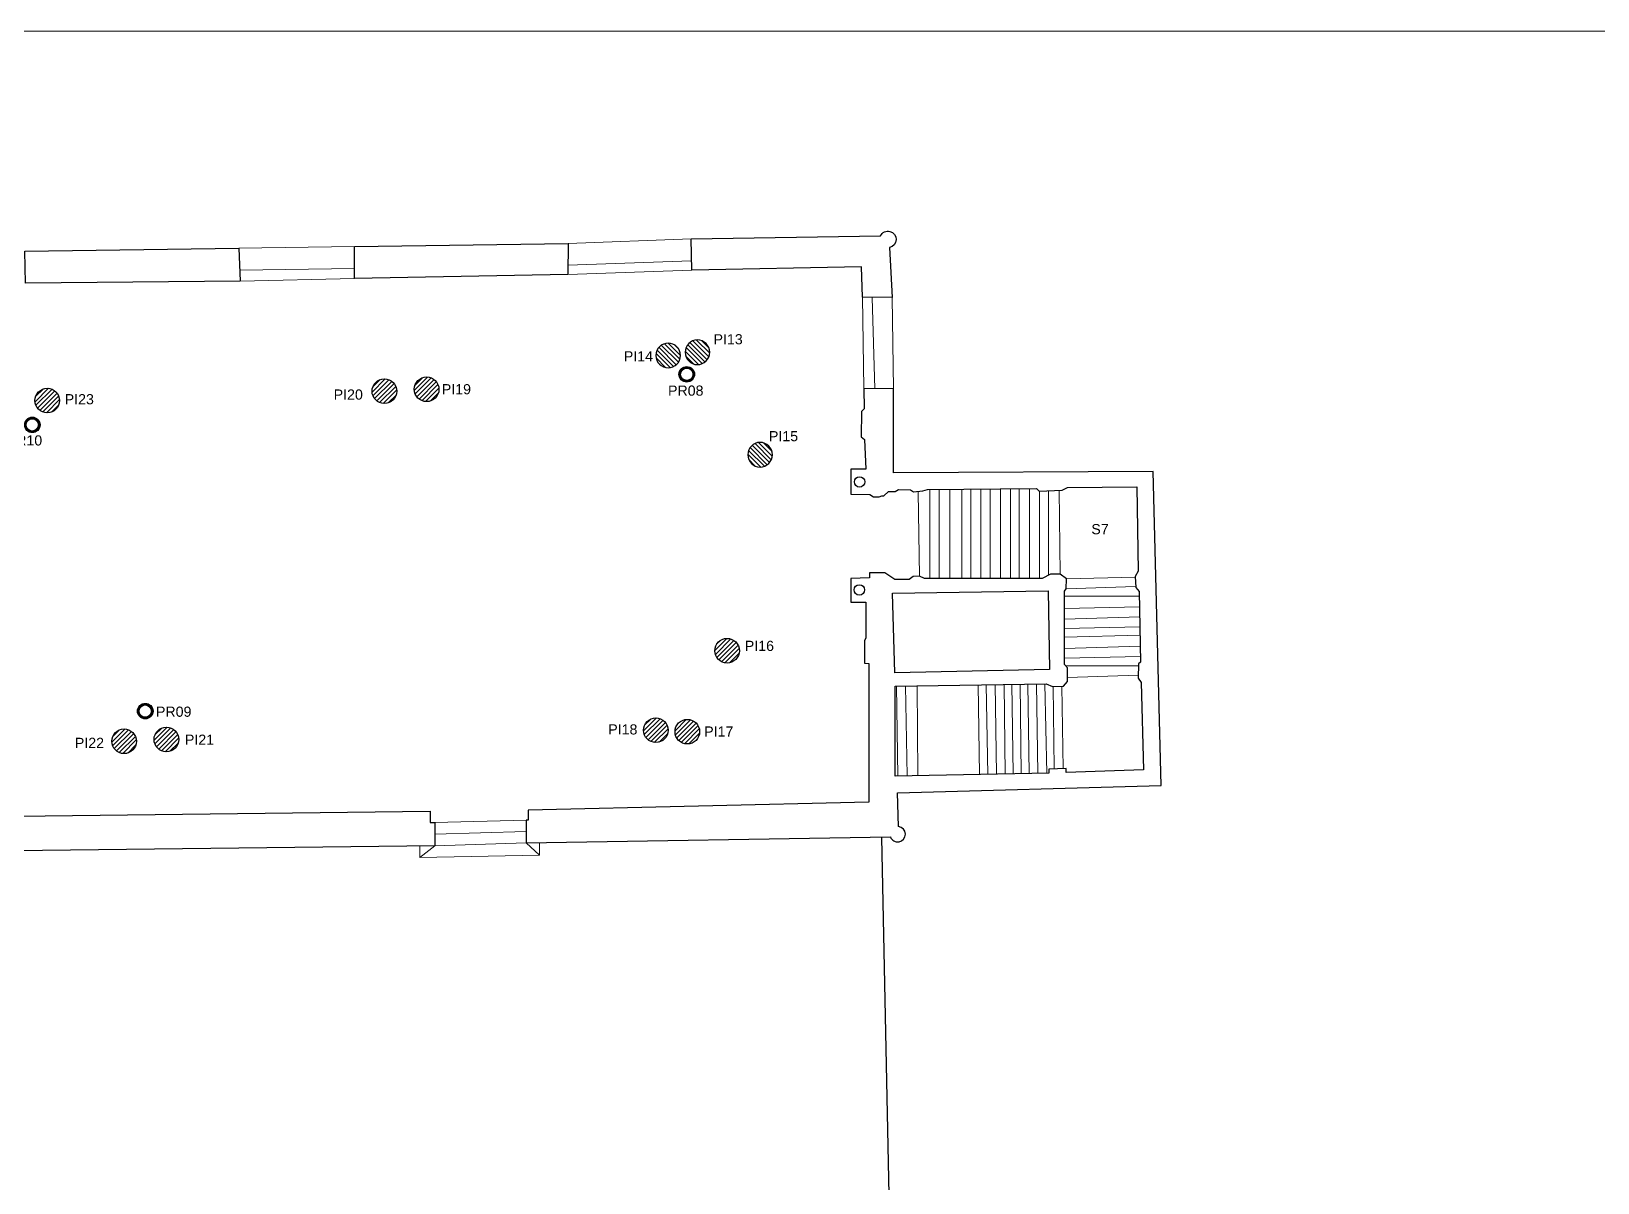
# Model space of a CAD drawing. Header units: millimetres. Extents: x 195 to 76808, y -2861 to 4318.
# Drawn here: x 38033 to 40347, y 2607 to 4309 of the extents above; entities that cross this region are included whole.
import ezdxf

# ---------------------------------------------------------------- set-up
doc = ezdxf.new("R2010")
doc.units = ezdxf.units.MM
for name, color, linetype, lineweight in [('_sottile', 253, 'Continuous', 5), ('LAMPADINE', 30, 'Continuous', 30), ('muri', 7, 'Continuous', 9), ('num.vani', 66, 'Continuous', 9)]:
    doc.layers.add(name, color=color, linetype=linetype, lineweight=lineweight)
doc.styles.add('ducale_200', font='arial.ttf', dxfattribs={"height": 1})
doc.styles.get("Standard").update_dxf_attribs({"font": 'arial.ttf'})

# ---------------------------------------------------------------- blocks, each defined once
blk = doc.blocks.new('PIANTANA')
at = {"lineweight": 0}
h = blk.add_hatch(dxfattribs=at)
h.set_pattern_fill('ANSI31', color=256, scale=600, style=0)
h.set_pattern_definition([(45, (37136.21, 23067.97), (-53.03301, 53.03301), [])])
edge = h.paths.add_edge_path()
edge.add_arc((14258, -2729), 291, 0, 360)
blk.add_circle((14258, -2729), 291)
blk = doc.blocks.new('FB')
h = blk.add_hatch(color=256)
edge = h.paths.add_edge_path(flags=16)
edge.add_arc((323.34, 430.98), 1.01, 0, 360)
edge = h.paths.add_edge_path()
edge.add_arc((323.34, 430.98), 1.27, 0, 360)
for radius in [1.27, 1.01]:
    blk.add_circle((323.34, 430.98), radius)

msp = doc.modelspace()

# ---------------------------------------------------------------- linework, layer by layer
at = {"layer": '_sottile'}
for points in [[(38510.1, 3990.6), (38339.4, 3988.2)], [(39007.5, 4002.2), (38825.9, 3995.3)], [(38340.7, 3955.7), (38510.1, 3958.2)], [(38825.5, 3963.3), (39008.3, 3969.4)], [(38341.3, 3939.8), (38510.1, 3943.7)], [(38825.3, 3949.6), (39008.6, 3955.6)], [(39260.7, 3915.8), (39263, 3780.7)], [(39275.2, 3915.6), (39278.9, 3780.6)], [(39304.5, 3915.2), (39306.7, 3780.4)], [(39343.3, 3627.6), (39345.1, 3503.6)], [(39360.3, 3631.8), (39360.3, 3500)], [(39374.2, 3500), (39374.2, 3632)], [(39390, 3500), (39390, 3632.1)], [(39407.8, 3632.3), (39407.8, 3500)], [(39420.8, 3500), (39420.8, 3632.4)], [(39435.9, 3500), (39435.9, 3632.6)], [(39449.7, 3500), (39449.7, 3632.7)], [(39464.8, 3500), (39464.8, 3632.8)], [(39479.6, 3500), (39479.6, 3633)], [(39492.2, 3500), (39492.2, 3633.1)], [(39507.8, 3500), (39507.8, 3633.2)], [(39522.6, 3500), (39522.6, 3629.2)], [(39535.8, 3505.1), (39535.8, 3629.8)], [(39551.5, 3630.5), (39553, 3506.5)], [(39663.8, 3501.9), (39562.2, 3499.8)], [(39559.5, 3473.9), (39669.8, 3473.9)], [(39664.4, 3488.2), (39561.8, 3485)], [(39670.1, 3458.5), (39559.5, 3456)], [(39559.5, 3439.9), (39670.4, 3443.3)], [(39670.7, 3428.9), (39559.5, 3426.1)], [(39670.9, 3416.3), (39559.5, 3413.4)], [(39559.5, 3396.7), (39671.2, 3400.3)], [(39671.5, 3385), (39559.5, 3382.2)], [(39561, 3371.2), (39668.8, 3371.2)], [(39668.4, 3357.4), (39563.6, 3353.9)], [(39311, 3341.1), (39313.3, 3208.1)], [(39324.5, 3341.3), (39326.9, 3208.4)], [(39341.6, 3341.6), (39342.7, 3209.4)], [(39431.8, 3343), (39433.8, 3210.5)], [(39443.6, 3343.2), (39446.1, 3210.7)], [(39457.1, 3343.4), (39458.7, 3210.9)], [(39470, 3343.6), (39471.8, 3211.2)], [(39481.6, 3343.8), (39483.4, 3211.4)], [(39493.7, 3344), (39495.5, 3211.6)], [(39505.1, 3344.2), (39507, 3211.9)], [(39518, 3344.4), (39520, 3212.1)], [(39530.1, 3344.6), (39533.1, 3212.4)], [(39542.6, 3340.5), (39544.2, 3219.1)], [(39555.6, 3341), (39557.2, 3218.9)], [(38629, 3139.6), (38763.7, 3142.9)], [(38629, 3122.3), (38763.7, 3126.3)], [(38606.8, 3104.6), (38606.8, 3087.9), (38783.4, 3091.4), (38783.4, 3110)], [(38629, 3104.9), (38606.8, 3087.9)], [(38629, 3104.9), (38763.7, 3109.7)], [(38763.7, 3109.7), (38783.4, 3091.4)]]:
    msp.add_lwpolyline(points, dxfattribs=at)
at = {"layer": 'muri', "linetype": 'ByBlock', "lineweight": 30}
msp.add_line((39300.8, 2565), (39289.6, 3117.2), dxfattribs=at)
at = {"layer": 'muri', "linetype": 'Continuous', "ltscale": 0.1}
msp.add_lwpolyline([(35541.8, 4308.8), (41461.8, 4308.8), (41461.8, 108.8), (35541.8, 108.8)], close=True, dxfattribs=at)
at = {"layer": 'muri', "linetype": 'ByBlock', "lineweight": 30}
for points in [[(39300.6, 3989.4), (39304.5, 3915.2), (39260.7, 3915.8), (39259.6, 3960.7), (39008.6, 3955.6), (39007.5, 4002.2), (39287.6, 4006.7, -1.632732)], [(39309.2, 3208.1), (39308.9, 3341), (39532.3, 3344.6), (39541.4, 3340.4), (39557.9, 3341.1), (39563.6, 3348), (39563.7, 3368.2), (39559.5, 3373), (39559.5, 3481.5), (39561.8, 3485), (39562.2, 3499.8), (39553, 3506.5), (39538.4, 3506.5), (39526.1, 3500), (39352.4, 3500), (39345.1, 3503.6), (39335.5, 3503.1), (39330, 3498.6), (39308.7, 3498.6), (39294, 3508.7), (39271.2, 3508.5), (39271.2, 3501), (39243.4, 3500), (39243.4, 3465.2), (39265.9, 3465.2), (39265.9, 3411.9), (39263.7, 3408.6), (39263.7, 3375.2), (39270, 3374.5), (39270, 3359.1), (39270.1, 3169.7), (39270.1, 3169.7), (38766.7, 3158), (38766.7, 3142.9), (38763.7, 3142.9), (38763.7, 3109.7), (39302.1, 3118.4, 1.782791), (39314.3, 3133.5), (39312.8, 3183.6), (39702.3, 3194), (39690.5, 3658.5), (39306.7, 3656.2), (39306.7, 3780.4), (39263, 3780.7), (39263.4, 3751), (39259.2, 3747.1), (39258.8, 3709.5), (39263.6, 3705.8), (39265.6, 3661.9), (39243.5, 3661.9), (39243.5, 3624.8), (39271.7, 3624.2), (39277, 3620.6), (39285.7, 3620.6), (39289.3, 3622.2), (39292.4, 3622.2), (39299.1, 3628.7), (39308.9, 3628.7), (39314.1, 3631.8), (39331.8, 3631.3), (39336.4, 3628.2), (39349.9, 3629.7), (39356.7, 3631.8), (39518.1, 3633.3), (39521.7, 3629.2), (39556, 3630.8), (39563.8, 3634.4), (39666, 3635.4), (39668.1, 3511.2), (39663.7, 3503.2), (39664.5, 3486.9), (39669.7, 3480.9), (39671.7, 3376.7), (39668.9, 3373.9), (39668.3, 3352.9), (39672.7, 3346.2), (39676.1, 3217.6), (39561.9, 3213.5), (39561.9, 3219.1), (39536.3, 3218.4), (39536.3, 3212.4)]]:
    msp.add_lwpolyline(points, format="xyb", close=True, dxfattribs=at)
for points in [[(38023.4, 3983.8), (38339.4, 3988.2), (38341.3, 3939.8), (38024.4, 3936.4)], [(38510.1, 3990.6), (38825.9, 3995.3), (38825.3, 3949.6), (38510.1, 3943.7)], [(37924.5, 3096.5), (37924.5, 3128.9), (37930.4, 3128.9), (37930.4, 3147.9), (38621.9, 3156.1), (38621.9, 3139.6), (38629, 3139.6), (38629, 3104.9)]]:
    msp.add_lwpolyline(points, close=True, dxfattribs=at)
msp.add_lwpolyline([(39305.1, 3478.7), (39535.4, 3482.1), (39537.4, 3365.6), (39308.7, 3360.6), (39305.1, 3478.7)], dxfattribs=at)
for centre in [(39256.6, 3642.9), (39256.2, 3483.2)]:
    msp.add_circle(centre, 7.71, dxfattribs=at)

# ---------------------------------------------------------------- block references
at = {"layer": 'LAMPADINE', "xscale": -0.0625, "yscale": 0.0625, "zscale": 0.0625, "rotation": 180}
for p in [(38082.6, 3659.2), (38125.8, 3663.9), (38218.4, 3512.5)]:
    msp.add_blockref('PIANTANA', p, dxfattribs=at)
at = {"layer": 'LAMPADINE'}
for name, p, xscale, yscale, zscale in [('PIANTANA', (37725.7, 3950.3), 0.0625, 0.0625, 0.0625), ('FB', (36080.2, -91.5), 9.033835601794323, 9.033835601794294, 9.033835601794319), ('PIANTANA', (37165.2, 3933.7), 0.0625, 0.0625, 0.0625), ('PIANTANA', (37663.3, 3947.5), 0.0625, 0.0625, 0.0625), ('FB', (35113.2, -166.2), 9.033835601794323, 9.033835601794294, 9.033835601794319), ('PIANTANA', (38169.7, 3564), 0.0625, 0.0625, 0.0625), ('FB', (35280.1, -589.3), 9.033835601794323, 9.033835601794294, 9.033835601794319), ('PIANTANA', (38064.4, 3446.4), 0.0625, 0.0625, 0.0625), ('PIANTANA', (38110.9, 3444.3), 0.0625, 0.0625, 0.0625), ('PIANTANA', (37278.7, 3430.1), 0.0625, 0.0625, 0.0625), ('PIANTANA', (37341.2, 3432.8), 0.0625, 0.0625, 0.0625)]:
    msp.add_blockref(name, p, dxfattribs=dict(at, xscale=xscale, yscale=yscale, zscale=zscale))

# ---------------------------------------------------------------- texts
at = {"layer": 'LAMPADINE', "color": 150, "char_height": 15, "width": 767, "attachment_point": 1, "line_spacing_factor": 0.75, "style": 'ducale_200'}
for s, insert in [('PI13', (39040.8, 3861.2)), ('PI14', (38908.2, 3836)), ('PI23', (38082.1, 3772.6)), ('PI20', (38479.5, 3779.5)), ('PI19', (38639.3, 3787.4)), ('PR08', (38973.5, 3785.3)), ('PR10', (37996.4, 3711.7)), ('PI15', (39122.6, 3718)), ('PI16', (39087, 3408.1)), ('PR09', (38216.9, 3310.8)), ('PI22', (38097.1, 3264.7)), ('PI21', (38259.7, 3269.4)), ('PI18', (38885.2, 3284.6)), ('PI17', (39027, 3281.5))]:
    msp.add_mtext(s, dxfattribs=dict(at, insert=insert))
at = {"layer": 'num.vani', "linetype": 'Continuous', "insert": (39599, 3580.6), "char_height": 15, "width": 1389.36, "attachment_point": 1}
msp.add_mtext('{\\fArial|b0|i0|c0|p34;S7}', dxfattribs=at)

doc.saveas('drawing.dxf')
